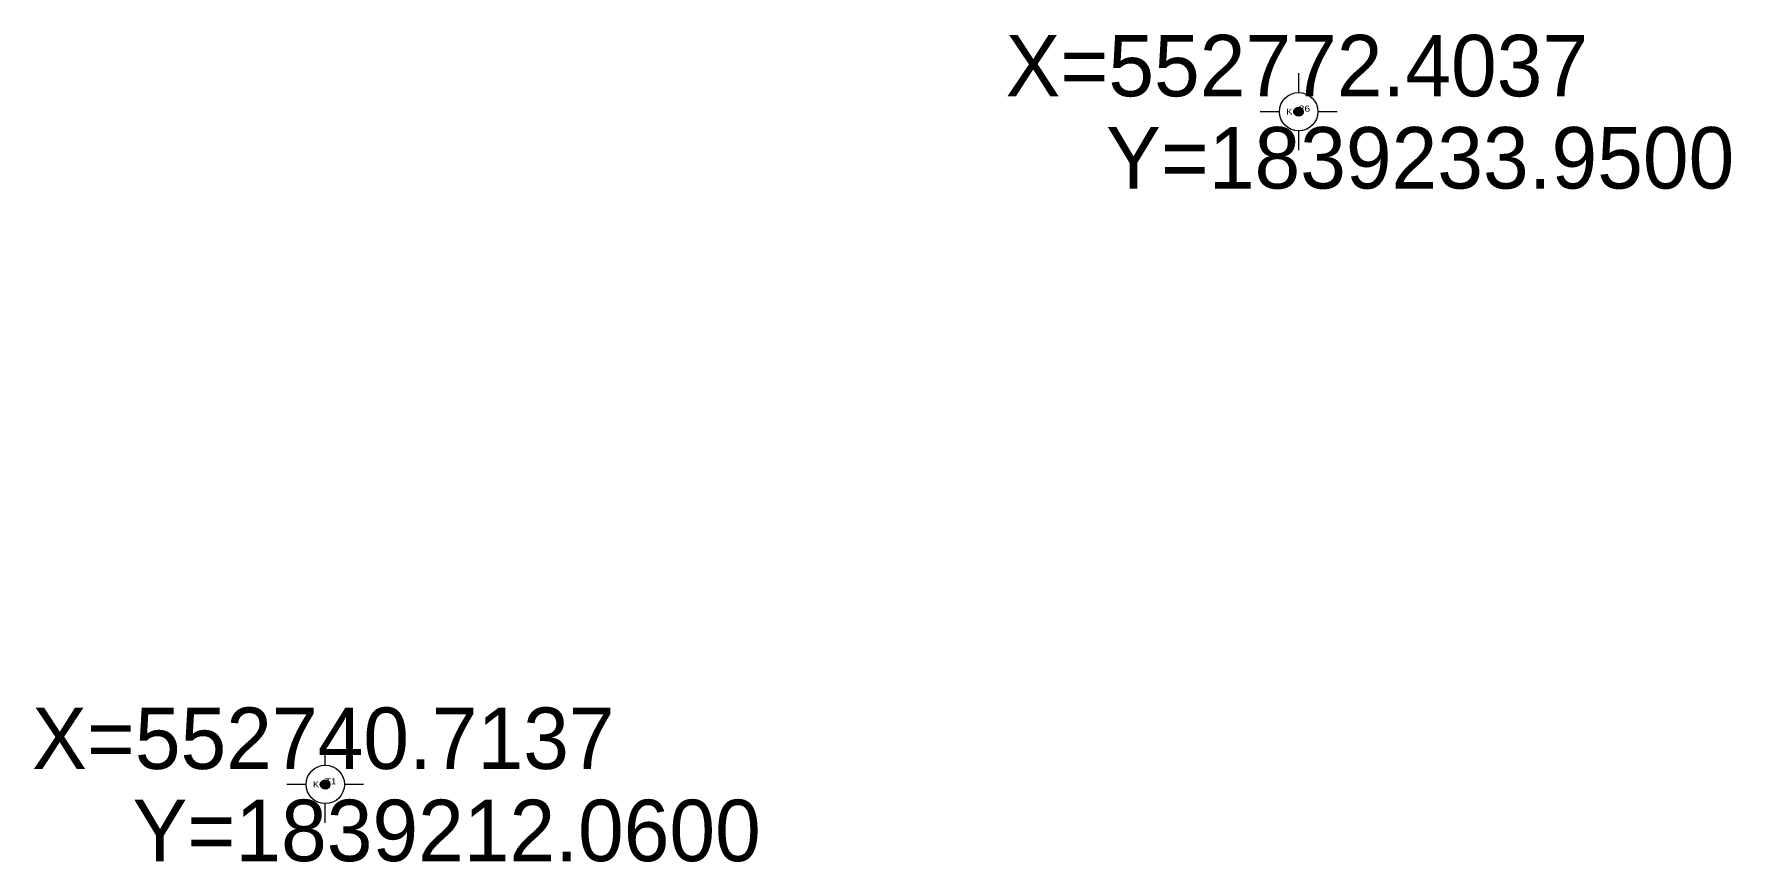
# Model space of a CAD drawing. Header units: metres. Extents: x 551393 to 552892, y 1839057 to 1839313.
# Drawn here: x 552731.2 to 552786.5, y 1839209.5 to 1839236.5 of the extents above; entities that cross this region are included whole.
import ezdxf
from ezdxf.enums import TextEntityAlignment as Align

# ---------------------------------------------------------------- set-up
doc = ezdxf.new("R2010")
doc.units = ezdxf.units.M
doc.header["$LTSCALE"] = 0.08
doc.layers.add('28', color=7, linetype='Continuous', lineweight=13)
doc.layers.add('7', color=7, linetype='Continuous', lineweight=13)
doc.layers.add('9', color=7, linetype='Continuous')

msp = doc.modelspace()

# ---------------------------------------------------------------- hatches: boundary and pattern name
at = {"layer": '7'}
for points in [[(552772.40047, 1839233.79952, 1), (552772.40047, 1839234.09952, 1)], [(552740.71347, 1839211.90752, 1), (552740.71347, 1839212.20752, 1)]]:
    msp.add_hatch(color=256, dxfattribs=at).paths.add_polyline_path(points)

# ---------------------------------------------------------------- linework, layer by layer
for p, q in [((552772.4, 1839234.57), (552772.4, 1839235.2)), ((552771.77, 1839233.95), (552771.15, 1839233.95)), ((552773.65, 1839233.95), (552773.03, 1839233.95)), ((552772.4, 1839232.7), (552772.4, 1839233.32)), ((552740.71, 1839212.68), (552740.71, 1839213.31)), ((552740.09, 1839212.06), (552739.46, 1839212.06)), ((552741.96, 1839212.06), (552741.34, 1839212.06)), ((552740.71, 1839210.81), (552740.71, 1839211.43))]:
    msp.add_line(p, q, dxfattribs=at)
for centre, radius in [((552772.40047, 1839233.94952), 0.625), ((552772.40047, 1839233.94952), 0.15), ((552740.71347, 1839212.05752), 0.625), ((552740.71347, 1839212.05752), 0.15)]:
    msp.add_circle(centre, radius, dxfattribs=at)

# ---------------------------------------------------------------- texts
at = {"layer": '28'}
for s, p in [('X=552772.4037', (552772.34, 1839234.45)), ('Y=1839233.9500', (552776.355, 1839231.45)), ('X=552740.7137', (552740.65, 1839212.56)), ('Y=1839212.0600', (552744.665, 1839209.56))]:
    msp.add_text(s, height=2, dxfattribs=at).set_placement(p, align=Align.CENTER)
at = {"layer": '7'}
for s, width, p in [('26', 1.25, (552772.4, 1839233.95)), ('T1', 1.15, (552740.71, 1839212.06))]:
    msp.add_text(s, height=0.2, dxfattribs=dict(at, width=width)).set_placement(p)
at = {"layer": '9', "width": 1.1}
for p in [(552772.41, 1839233.85), (552740.72, 1839211.96)]:
    msp.add_text('KC', height=0.2, dxfattribs=at).set_placement(p, align=Align.RIGHT)

doc.saveas('drawing.dxf')
